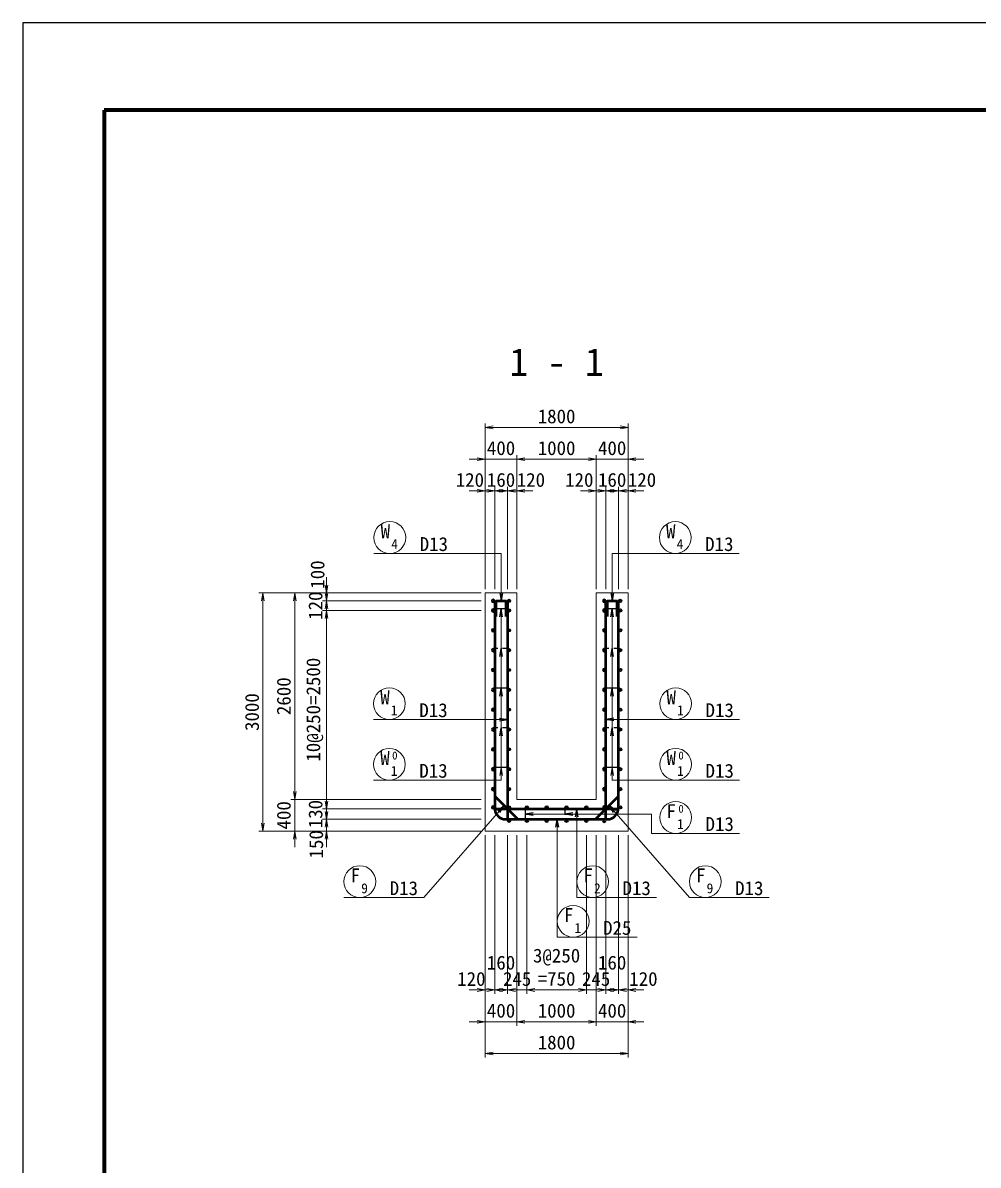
# Model space of a CAD drawing. Header units: millimetres. Extents: x 222124 to 348274, y -62968 to -33268.
# Drawn here: x 222124 to 234162, y -47654 to -33268 of the extents above; entities that cross this region are included whole.
import ezdxf
from ezdxf.enums import TextEntityAlignment as Align

# ---------------------------------------------------------------- set-up
doc = ezdxf.new("R2010")
doc.units = ezdxf.units.MM
doc.header["$LTSCALE"] = 50
doc.header["$PDSIZE"] = 300
doc.linetypes.add('DASHED2', pattern=[0.375, 0.25, -0.125])
doc.linetypes.add('SXF_跳び破線', pattern=[12, 6, -6])
doc.layers.get('Defpoints').update_dxf_attribs({"color": 191})
for name, color, linetype, lineweight in [('D-BGD', 7, 'Continuous', 13), ('D-STR', 1, 'Continuous', 50), ('D-STR-DIM', 7, 'Continuous', 13), ('D-STR-HTXT', 7, 'Continuous', 13), ('D-STR-STR2 @ 1', 7, 'Continuous', 25), ('D-STR-STR3', 1, 'Continuous', 25), ('D-STR-STR5', 7, 'Continuous', 25), ('D-STR-TXT', 7, 'Continuous', 13), ('D-TTL', 2, 'Continuous', 140)]:
    doc.layers.add(name, color=color, linetype=linetype, lineweight=lineweight)
doc.styles.add('YOKO_GOTHIC', font='MS Gothic.ttf')
doc.dimstyles.new('S50', dxfattribs={"dimscale": 50, "dimtxt": 3.5, "dimasz": 2, "dimexe": 1, "dimexo": 1, "dimgap": 1, "dimtad": 1, "dimdec": 0, "dimzin": 1, "dimdsep": 46, "dimtxsty": 'YOKO_GOTHIC', "dimblk": 'OPEN', "dimcen": 0, "dimclrd": 256, "dimclre": 256, "dimclrt": 256, "dimaunit": 1, "dimadec": 3, "dimazin": 0, "dimtfac": 1, "dimtdec": 0, "dimtix": 1, "dimtmove": 2, "dimatfit": 3, "dimldrblk": 'OPEN', "dimfxl": 1, "dimlwd": -1, "dimlwe": -1, "dimarcsym": 0})

# ---------------------------------------------------------------- blocks, each defined once
blk = doc.blocks.new('a')
at = {"layer": 'D-STR-STR3'}
for radius in [20, 10]:
    blk.add_circle((0, 0), radius, dxfattribs=at)
blk = doc.blocks.new('_Open')
at = {"color": 0, "linetype": 'ByBlock', "lineweight": -2}
for p, q in [((-1, 0.17), (0, 0)), ((-1, -0.17), (0, 0)), ((0, 0), (-1, 0))]:
    blk.add_line(p, q, dxfattribs=at)
blk = doc.blocks.new('*D1896')
at = {"layer": 'D-STR-DIM', "ltscale": 1500, "transparency": 16777216}
for p, q in [((228070, -43498), (228070, -45498)), ((228230, -43498), (228230, -45498)), ((227970, -45448), (227870, -45448)), ((228070, -45448), (228230, -45448)), ((228330, -45448), (228430, -45448))]:
    blk.add_line(p, q, dxfattribs=at)
at = {"layer": 'Defpoints', "color": 0, "ltscale": 1500, "transparency": 16777216}
for p in [(228070, -43448), (228230, -43448), (228230, -45448)]:
    blk.add_point(p, dxfattribs=at)
at = {"layer": 'D-STR-DIM', "ltscale": 1500, "transparency": 16777216, "xscale": 100, "yscale": 100, "zscale": 100}
blk.add_blockref('_Open', (228070, -45448), dxfattribs=at)
at = {"layer": 'D-STR-DIM', "ltscale": 1500, "transparency": 16777216, "xscale": 100, "yscale": 100, "zscale": 100, "rotation": 180}
blk.add_blockref('_Open', (228230, -45448), dxfattribs=at)
at = {"layer": 'D-STR-DIM', "ltscale": 1500, "transparency": 16777216, "insert": (228150, -45105), "char_height": 175, "attachment_point": 5, "style": 'YOKO_GOTHIC'}
blk.add_mtext('160', dxfattribs=at)
blk = doc.blocks.new('*D1897')
at = {"layer": 'D-STR-DIM', "ltscale": 1500, "transparency": 16777216}
for p, q in [((228230, -43498), (228230, -45498)), ((228475, -43498), (228475, -45498)), ((228130, -45448), (228030, -45448)), ((228230, -45448), (228475, -45448)), ((228575, -45448), (228675, -45448))]:
    blk.add_line(p, q, dxfattribs=at)
at = {"layer": 'Defpoints', "color": 0, "ltscale": 1500, "transparency": 16777216}
for p in [(228230, -43448), (228475, -43448), (228475, -45448)]:
    blk.add_point(p, dxfattribs=at)
at = {"layer": 'D-STR-DIM', "ltscale": 1500, "transparency": 16777216, "xscale": 100, "yscale": 100, "zscale": 100}
blk.add_blockref('_Open', (228230, -45448), dxfattribs=at)
at = {"layer": 'D-STR-DIM', "ltscale": 1500, "transparency": 16777216, "xscale": 100, "yscale": 100, "zscale": 100, "rotation": 180}
blk.add_blockref('_Open', (228475, -45448), dxfattribs=at)
at = {"layer": 'D-STR-DIM', "ltscale": 1500, "transparency": 16777216, "insert": (228353, -45310), "char_height": 175, "attachment_point": 5, "style": 'YOKO_GOTHIC'}
blk.add_mtext('245', dxfattribs=at)
blk = doc.blocks.new('*D1898')
at = {"layer": 'D-STR-DIM', "ltscale": 1500, "transparency": 16777216}
for p, q in [((228475, -43498), (228475, -45498)), ((229225, -43498), (229225, -45498)), ((228575, -45448), (229125, -45448))]:
    blk.add_line(p, q, dxfattribs=at)
at = {"layer": 'Defpoints', "color": 0, "ltscale": 1500, "transparency": 16777216}
for p in [(228475, -43448), (229225, -43448), (229225, -45448)]:
    blk.add_point(p, dxfattribs=at)
at = {"layer": 'D-STR-DIM', "ltscale": 1500, "transparency": 16777216, "xscale": 100, "yscale": 100, "zscale": 100, "rotation": 180}
blk.add_blockref('_Open', (228475, -45448), dxfattribs=at)
at = {"layer": 'D-STR-DIM', "ltscale": 1500, "transparency": 16777216, "xscale": 100, "yscale": 100, "zscale": 100}
blk.add_blockref('_Open', (229225, -45448), dxfattribs=at)
at = {"layer": 'D-STR-DIM', "ltscale": 1500, "transparency": 16777216, "insert": (228850, -45162), "char_height": 175, "attachment_point": 5, "style": 'YOKO_GOTHIC'}
blk.add_mtext('{\\C7;3@250\\P=}750', dxfattribs=at)
blk = doc.blocks.new('*D1899')
at = {"layer": 'D-STR-DIM', "ltscale": 1500, "transparency": 16777216}
for p, q in [((229225, -43498), (229225, -45498)), ((229470, -43498), (229470, -45498)), ((229125, -45448), (229025, -45448)), ((229225, -45448), (229470, -45448)), ((229570, -45448), (229670, -45448))]:
    blk.add_line(p, q, dxfattribs=at)
at = {"layer": 'Defpoints', "color": 0, "ltscale": 1500, "transparency": 16777216}
for p in [(229225, -43448), (229470, -43448), (229470, -45448)]:
    blk.add_point(p, dxfattribs=at)
at = {"layer": 'D-STR-DIM', "ltscale": 1500, "transparency": 16777216, "xscale": 100, "yscale": 100, "zscale": 100}
blk.add_blockref('_Open', (229225, -45448), dxfattribs=at)
at = {"layer": 'D-STR-DIM', "ltscale": 1500, "transparency": 16777216, "xscale": 100, "yscale": 100, "zscale": 100, "rotation": 180}
blk.add_blockref('_Open', (229470, -45448), dxfattribs=at)
at = {"layer": 'D-STR-DIM', "ltscale": 1500, "transparency": 16777216, "insert": (229348, -45310), "char_height": 175, "attachment_point": 5, "style": 'YOKO_GOTHIC'}
blk.add_mtext('245', dxfattribs=at)
blk = doc.blocks.new('*D1900')
at = {"layer": 'D-STR-DIM', "ltscale": 1500, "transparency": 16777216}
for p, q in [((229630, -43498), (229630, -45498)), ((229750, -43498), (229750, -45498)), ((229530, -45448), (229430, -45448)), ((229630, -45448), (229750, -45448)), ((229850, -45448), (229950, -45448))]:
    blk.add_line(p, q, dxfattribs=at)
at = {"layer": 'Defpoints', "color": 0, "ltscale": 1500, "transparency": 16777216}
for p in [(229630, -43448), (229750, -43448), (229750, -45448)]:
    blk.add_point(p, dxfattribs=at)
at = {"layer": 'D-STR-DIM', "ltscale": 1500, "transparency": 16777216, "xscale": 100, "yscale": 100, "zscale": 100}
blk.add_blockref('_Open', (229630, -45448), dxfattribs=at)
at = {"layer": 'D-STR-DIM', "ltscale": 1500, "transparency": 16777216, "xscale": 100, "yscale": 100, "zscale": 100, "rotation": 180}
blk.add_blockref('_Open', (229750, -45448), dxfattribs=at)
at = {"layer": 'D-STR-DIM', "ltscale": 1500, "transparency": 16777216, "insert": (229944, -45310), "char_height": 175, "attachment_point": 5, "style": 'YOKO_GOTHIC'}
blk.add_mtext('120', dxfattribs=at)
blk = doc.blocks.new('*D1901')
at = {"layer": 'D-STR-DIM', "transparency": 16777216}
for p, q in [((227950, -43498), (227950, -45498)), ((228070, -43498), (228070, -45498)), ((227850, -45448), (227750, -45448)), ((228070, -45448), (227950, -45448)), ((228170, -45448), (228270, -45448))]:
    blk.add_line(p, q, dxfattribs=at)
at = {"layer": 'Defpoints', "color": 0, "transparency": 16777216}
for p in [(227950, -43448), (228070, -43448), (227950, -45448)]:
    blk.add_point(p, dxfattribs=at)
at = {"layer": 'D-STR-DIM', "transparency": 16777216, "xscale": 100, "yscale": 100, "zscale": 100}
blk.add_blockref('_Open', (227950, -45448), dxfattribs=at)
at = {"layer": 'D-STR-DIM', "transparency": 16777216, "xscale": 100, "yscale": 100, "zscale": 100, "rotation": 180}
blk.add_blockref('_Open', (228070, -45448), dxfattribs=at)
at = {"layer": 'D-STR-DIM', "transparency": 16777216, "insert": (227776, -45310), "char_height": 175, "attachment_point": 5, "style": 'YOKO_GOTHIC'}
blk.add_mtext('120', dxfattribs=at)
blk = doc.blocks.new('*D1902')
at = {"layer": 'D-STR-DIM', "ltscale": 1500, "transparency": 16777216}
for p, q in [((229470, -43498), (229470, -45498)), ((229630, -43498), (229630, -45498)), ((229370, -45448), (229270, -45448)), ((229630, -45448), (229470, -45448)), ((229730, -45448), (229830, -45448))]:
    blk.add_line(p, q, dxfattribs=at)
at = {"layer": 'Defpoints', "color": 0, "ltscale": 1500, "transparency": 16777216}
for p in [(229470, -43448), (229630, -43448), (229470, -45448)]:
    blk.add_point(p, dxfattribs=at)
at = {"layer": 'D-STR-DIM', "ltscale": 1500, "transparency": 16777216, "xscale": 100, "yscale": 100, "zscale": 100}
blk.add_blockref('_Open', (229470, -45448), dxfattribs=at)
at = {"layer": 'D-STR-DIM', "ltscale": 1500, "transparency": 16777216, "xscale": 100, "yscale": 100, "zscale": 100, "rotation": 180}
blk.add_blockref('_Open', (229630, -45448), dxfattribs=at)
at = {"layer": 'D-STR-DIM', "ltscale": 1500, "transparency": 16777216, "insert": (229550, -45105), "char_height": 175, "attachment_point": 5, "style": 'YOKO_GOTHIC'}
blk.add_mtext('160', dxfattribs=at)
blk = doc.blocks.new('*D1903')
at = {"layer": 'D-STR-DIM', "ltscale": 1500, "transparency": 16777216}
for p, q in [((227950, -43498), (227950, -46298)), ((229750, -43498), (229750, -46298)), ((228050, -46248), (229650, -46248))]:
    blk.add_line(p, q, dxfattribs=at)
at = {"layer": 'Defpoints', "color": 0, "ltscale": 1500, "transparency": 16777216}
for p in [(227950, -43448), (229750, -43448), (229750, -46248)]:
    blk.add_point(p, dxfattribs=at)
at = {"layer": 'D-STR-DIM', "ltscale": 1500, "transparency": 16777216, "xscale": 100, "yscale": 100, "zscale": 100, "rotation": 180}
blk.add_blockref('_Open', (227950, -46248), dxfattribs=at)
at = {"layer": 'D-STR-DIM', "ltscale": 1500, "transparency": 16777216, "xscale": 100, "yscale": 100, "zscale": 100}
blk.add_blockref('_Open', (229750, -46248), dxfattribs=at)
at = {"layer": 'D-STR-DIM', "ltscale": 1500, "transparency": 16777216, "insert": (228850, -46110), "char_height": 175, "attachment_point": 5, "style": 'YOKO_GOTHIC'}
blk.add_mtext('1800', dxfattribs=at)
blk = doc.blocks.new('*D1904')
at = {"layer": 'D-STR-DIM', "ltscale": 1500, "transparency": 16777216}
for p, q in [((227950, -43498), (227950, -45898)), ((228350, -43498), (228350, -45898)), ((227850, -45848), (227750, -45848)), ((227950, -45848), (228350, -45848)), ((228450, -45848), (228550, -45848))]:
    blk.add_line(p, q, dxfattribs=at)
at = {"layer": 'Defpoints', "color": 0, "ltscale": 1500, "transparency": 16777216}
for p in [(227950, -43448), (228350, -43448), (228350, -45848)]:
    blk.add_point(p, dxfattribs=at)
at = {"layer": 'D-STR-DIM', "ltscale": 1500, "transparency": 16777216, "xscale": 100, "yscale": 100, "zscale": 100}
blk.add_blockref('_Open', (227950, -45848), dxfattribs=at)
at = {"layer": 'D-STR-DIM', "ltscale": 1500, "transparency": 16777216, "xscale": 100, "yscale": 100, "zscale": 100, "rotation": 180}
blk.add_blockref('_Open', (228350, -45848), dxfattribs=at)
at = {"layer": 'D-STR-DIM', "ltscale": 1500, "transparency": 16777216, "insert": (228150, -45710), "char_height": 175, "attachment_point": 5, "style": 'YOKO_GOTHIC'}
blk.add_mtext('400', dxfattribs=at)
blk = doc.blocks.new('*D1905')
at = {"layer": 'D-STR-DIM', "ltscale": 1500, "transparency": 16777216}
for p, q in [((228350, -43498), (228350, -45898)), ((229350, -43498), (229350, -45898)), ((228450, -45848), (229250, -45848))]:
    blk.add_line(p, q, dxfattribs=at)
at = {"layer": 'Defpoints', "color": 0, "ltscale": 1500, "transparency": 16777216}
for p in [(228350, -43448), (229350, -43448), (229350, -45848)]:
    blk.add_point(p, dxfattribs=at)
at = {"layer": 'D-STR-DIM', "ltscale": 1500, "transparency": 16777216, "xscale": 100, "yscale": 100, "zscale": 100, "rotation": 180}
blk.add_blockref('_Open', (228350, -45848), dxfattribs=at)
at = {"layer": 'D-STR-DIM', "ltscale": 1500, "transparency": 16777216, "xscale": 100, "yscale": 100, "zscale": 100}
blk.add_blockref('_Open', (229350, -45848), dxfattribs=at)
at = {"layer": 'D-STR-DIM', "ltscale": 1500, "transparency": 16777216, "insert": (228850, -45710), "char_height": 175, "attachment_point": 5, "style": 'YOKO_GOTHIC'}
blk.add_mtext('1000', dxfattribs=at)
blk = doc.blocks.new('*D1906')
at = {"layer": 'D-STR-DIM', "ltscale": 1500, "transparency": 16777216}
for p, q in [((229350, -43498), (229350, -45898)), ((229750, -43498), (229750, -45898)), ((229250, -45848), (229150, -45848)), ((229350, -45848), (229750, -45848)), ((229850, -45848), (229950, -45848))]:
    blk.add_line(p, q, dxfattribs=at)
at = {"layer": 'Defpoints', "color": 0, "ltscale": 1500, "transparency": 16777216}
for p in [(229350, -43448), (229750, -43448), (229750, -45848)]:
    blk.add_point(p, dxfattribs=at)
at = {"layer": 'D-STR-DIM', "ltscale": 1500, "transparency": 16777216, "xscale": 100, "yscale": 100, "zscale": 100}
blk.add_blockref('_Open', (229350, -45848), dxfattribs=at)
at = {"layer": 'D-STR-DIM', "ltscale": 1500, "transparency": 16777216, "xscale": 100, "yscale": 100, "zscale": 100, "rotation": 180}
blk.add_blockref('_Open', (229750, -45848), dxfattribs=at)
at = {"layer": 'D-STR-DIM', "ltscale": 1500, "transparency": 16777216, "insert": (229550, -45710), "char_height": 175, "attachment_point": 5, "style": 'YOKO_GOTHIC'}
blk.add_mtext('400', dxfattribs=at)
blk = doc.blocks.new('*D1907')
at = {"layer": 'D-STR-DIM', "ltscale": 1500, "transparency": 16777216}
for p, q in [((227900, -40448), (225100, -40448)), ((225150, -40548), (225150, -43348)), ((227900, -43448), (225100, -43448))]:
    blk.add_line(p, q, dxfattribs=at)
at = {"layer": 'Defpoints', "color": 0, "ltscale": 1500, "transparency": 16777216}
for p in [(227950, -40448), (225150, -43448), (227950, -43448)]:
    blk.add_point(p, dxfattribs=at)
at = {"layer": 'D-STR-DIM', "ltscale": 1500, "transparency": 16777216, "xscale": 100, "yscale": 100, "zscale": 100}
for p, rotation in [((225150, -40448), 90), ((225150, -43448), 270)]:
    blk.add_blockref('_Open', p, dxfattribs=dict(at, rotation=rotation))
at = {"layer": 'D-STR-DIM', "ltscale": 1500, "transparency": 16777216, "insert": (225013, -41948), "char_height": 175, "attachment_point": 5, "rotation": 90, "style": 'YOKO_GOTHIC'}
blk.add_mtext('3000', dxfattribs=at)
blk = doc.blocks.new('*D1908')
at = {"layer": 'D-STR-DIM', "ltscale": 1500, "transparency": 16777216}
for p, q in [((225550, -42948), (225550, -42848)), ((227900, -43048), (225500, -43048)), ((225550, -43048), (225550, -43448)), ((227900, -43448), (225500, -43448)), ((225550, -43548), (225550, -43648))]:
    blk.add_line(p, q, dxfattribs=at)
at = {"layer": 'Defpoints', "color": 0, "ltscale": 1500, "transparency": 16777216}
for p in [(227950, -43048), (225550, -43448), (227950, -43448)]:
    blk.add_point(p, dxfattribs=at)
at = {"layer": 'D-STR-DIM', "ltscale": 1500, "transparency": 16777216, "xscale": 100, "yscale": 100, "zscale": 100}
for p, rotation in [((225550, -43048), 270), ((225550, -43448), 90)]:
    blk.add_blockref('_Open', p, dxfattribs=dict(at, rotation=rotation))
at = {"layer": 'D-STR-DIM', "ltscale": 1500, "transparency": 16777216, "insert": (225413, -43248), "char_height": 175, "attachment_point": 5, "rotation": 90, "style": 'YOKO_GOTHIC'}
blk.add_mtext('400', dxfattribs=at)
blk = doc.blocks.new('*D1909')
at = {"layer": 'D-STR-DIM', "ltscale": 1500, "transparency": 16777216}
for p, q in [((227900, -40668), (225900, -40668)), ((225950, -40768), (225950, -43068)), ((227900, -43168), (225900, -43168))]:
    blk.add_line(p, q, dxfattribs=at)
at = {"layer": 'Defpoints', "color": 0, "ltscale": 1500, "transparency": 16777216}
for p in [(227950, -40668), (225950, -43168), (227950, -43168)]:
    blk.add_point(p, dxfattribs=at)
at = {"layer": 'D-STR-DIM', "ltscale": 1500, "transparency": 16777216, "xscale": 100, "yscale": 100, "zscale": 100}
for p, rotation in [((225950, -40668), 90), ((225950, -43168), 270)]:
    blk.add_blockref('_Open', p, dxfattribs=dict(at, rotation=rotation))
at = {"layer": 'D-STR-DIM', "ltscale": 1500, "transparency": 16777216, "insert": (225803, -41918), "char_height": 175, "attachment_point": 5, "rotation": 90, "style": 'YOKO_GOTHIC'}
blk.add_mtext('10@250=2500', dxfattribs=at)
blk = doc.blocks.new('*D1910')
at = {"layer": 'D-STR-DIM', "ltscale": 1500, "transparency": 16777216}
for p, q in [((225950, -43068), (225950, -42968)), ((227900, -43168), (225900, -43168)), ((227900, -43298), (225900, -43298)), ((225950, -43168), (225950, -43298)), ((225950, -43398), (225950, -43498))]:
    blk.add_line(p, q, dxfattribs=at)
at = {"layer": 'Defpoints', "color": 0, "ltscale": 1500, "transparency": 16777216}
for p in [(225950, -43298), (227950, -43168), (227950, -43298)]:
    blk.add_point(p, dxfattribs=at)
at = {"layer": 'D-STR-DIM', "ltscale": 1500, "transparency": 16777216, "xscale": 100, "yscale": 100, "zscale": 100}
for p, rotation in [((225950, -43168), 270), ((225950, -43298), 90)]:
    blk.add_blockref('_Open', p, dxfattribs=dict(at, rotation=rotation))
at = {"layer": 'D-STR-DIM', "ltscale": 1500, "transparency": 16777216, "insert": (225813, -43233), "char_height": 175, "attachment_point": 5, "rotation": 90, "style": 'YOKO_GOTHIC'}
blk.add_mtext('130', dxfattribs=at)
blk = doc.blocks.new('*D1911')
at = {"layer": 'D-STR-DIM', "ltscale": 1500, "transparency": 16777216}
for p, q in [((225950, -43198), (225950, -43098)), ((227900, -43298), (225900, -43298)), ((225950, -43298), (225950, -43448)), ((227900, -43448), (225900, -43448)), ((225950, -43548), (225950, -43648))]:
    blk.add_line(p, q, dxfattribs=at)
at = {"layer": 'Defpoints', "color": 0, "ltscale": 1500, "transparency": 16777216}
for p in [(227950, -43298), (225950, -43448), (227950, -43448)]:
    blk.add_point(p, dxfattribs=at)
at = {"layer": 'D-STR-DIM', "ltscale": 1500, "transparency": 16777216, "xscale": 100, "yscale": 100, "zscale": 100}
for p, rotation in [((225950, -43298), 270), ((225950, -43448), 90)]:
    blk.add_blockref('_Open', p, dxfattribs=dict(at, rotation=rotation))
at = {"layer": 'D-STR-DIM', "ltscale": 1500, "transparency": 16777216, "insert": (225821, -43613), "char_height": 175, "attachment_point": 5, "rotation": 90, "style": 'YOKO_GOTHIC'}
blk.add_mtext('150', dxfattribs=at)
blk = doc.blocks.new('*D1861')
at = {"layer": 'D-STR-DIM', "ltscale": 1500, "transparency": 16777216}
for p, q in [((227900, -40448), (225500, -40448)), ((225550, -40548), (225550, -42948)), ((227900, -43048), (225500, -43048))]:
    blk.add_line(p, q, dxfattribs=at)
at = {"layer": 'Defpoints', "color": 0, "ltscale": 1500, "transparency": 16777216}
for p in [(227950, -40448), (225550, -43048), (227950, -43048)]:
    blk.add_point(p, dxfattribs=at)
at = {"layer": 'D-STR-DIM', "ltscale": 1500, "transparency": 16777216, "xscale": 100, "yscale": 100, "zscale": 100}
for p, rotation in [((225550, -40448), 90), ((225550, -43048), 270)]:
    blk.add_blockref('_Open', p, dxfattribs=dict(at, rotation=rotation))
at = {"layer": 'D-STR-DIM', "ltscale": 1500, "transparency": 16777216, "insert": (225413, -41748), "char_height": 175, "attachment_point": 5, "rotation": 90, "style": 'YOKO_GOTHIC'}
blk.add_mtext('2600', dxfattribs=at)
blk = doc.blocks.new('*D1862')
at = {"layer": 'D-STR-DIM', "transparency": 16777216}
for p, q in [((225950, -40448), (225950, -40348)), ((227900, -40548), (225900, -40548)), ((225950, -40668), (225950, -40548)), ((227900, -40668), (225900, -40668)), ((225950, -40768), (225950, -40868))]:
    blk.add_line(p, q, dxfattribs=at)
at = {"layer": 'Defpoints', "color": 0, "transparency": 16777216}
for p in [(225950, -40548), (227950, -40548), (227950, -40668)]:
    blk.add_point(p, dxfattribs=at)
at = {"layer": 'D-STR-DIM', "transparency": 16777216, "xscale": 100, "yscale": 100, "zscale": 100}
for p, rotation in [((225950, -40548), 270), ((225950, -40668), 90)]:
    blk.add_blockref('_Open', p, dxfattribs=dict(at, rotation=rotation))
at = {"layer": 'D-STR-DIM', "transparency": 16777216, "insert": (225813, -40608), "char_height": 175, "attachment_point": 5, "rotation": 90, "style": 'YOKO_GOTHIC'}
blk.add_mtext('120', dxfattribs=at)
blk = doc.blocks.new('*D1863')
at = {"layer": 'D-STR-DIM', "transparency": 16777216}
for p, q in [((225950, -40348), (225950, -40248)), ((227900, -40448), (225900, -40448)), ((227900, -40548), (225900, -40548)), ((225950, -40548), (225950, -40448)), ((225950, -40648), (225950, -40748))]:
    blk.add_line(p, q, dxfattribs=at)
at = {"layer": 'Defpoints', "color": 0, "transparency": 16777216}
for p in [(225950, -40448), (227950, -40448), (227950, -40548)]:
    blk.add_point(p, dxfattribs=at)
at = {"layer": 'D-STR-DIM', "transparency": 16777216, "xscale": 100, "yscale": 100, "zscale": 100}
for p, rotation in [((225950, -40448), 270), ((225950, -40548), 90)]:
    blk.add_blockref('_Open', p, dxfattribs=dict(at, rotation=rotation))
at = {"layer": 'D-STR-DIM', "transparency": 16777216, "insert": (225838, -40216), "char_height": 175, "attachment_point": 5, "rotation": 90, "style": 'YOKO_GOTHIC'}
blk.add_mtext('100', dxfattribs=at)
blk = doc.blocks.new('*D1864')
at = {"layer": 'D-STR-DIM', "transparency": 16777216}
for p, q in [((227950, -40398), (227950, -38312)), ((228050, -38362), (229650, -38362)), ((229750, -40398), (229750, -38312))]:
    blk.add_line(p, q, dxfattribs=at)
at = {"layer": 'Defpoints', "color": 0, "transparency": 16777216}
for p in [(229750, -38362), (227950, -40448), (229750, -40448)]:
    blk.add_point(p, dxfattribs=at)
at = {"layer": 'D-STR-DIM', "transparency": 16777216, "xscale": 100, "yscale": 100, "zscale": 100, "rotation": 180}
blk.add_blockref('_Open', (227950, -38362), dxfattribs=at)
at = {"layer": 'D-STR-DIM', "transparency": 16777216, "xscale": 100, "yscale": 100, "zscale": 100}
blk.add_blockref('_Open', (229750, -38362), dxfattribs=at)
at = {"layer": 'D-STR-DIM', "transparency": 16777216, "insert": (228850, -38225), "char_height": 175, "attachment_point": 5, "style": 'YOKO_GOTHIC'}
blk.add_mtext('1800', dxfattribs=at)
blk = doc.blocks.new('*D1865')
at = {"layer": 'D-STR-DIM', "transparency": 16777216}
for p, q in [((227850, -38762), (227750, -38762)), ((227950, -40398), (227950, -38712)), ((227950, -38762), (228350, -38762)), ((228350, -40398), (228350, -38712)), ((228450, -38762), (228550, -38762))]:
    blk.add_line(p, q, dxfattribs=at)
at = {"layer": 'Defpoints', "color": 0, "transparency": 16777216}
for p in [(228350, -38762), (227950, -40448), (228350, -40448)]:
    blk.add_point(p, dxfattribs=at)
at = {"layer": 'D-STR-DIM', "transparency": 16777216, "xscale": 100, "yscale": 100, "zscale": 100}
blk.add_blockref('_Open', (227950, -38762), dxfattribs=at)
at = {"layer": 'D-STR-DIM', "transparency": 16777216, "xscale": 100, "yscale": 100, "zscale": 100, "rotation": 180}
blk.add_blockref('_Open', (228350, -38762), dxfattribs=at)
at = {"layer": 'D-STR-DIM', "transparency": 16777216, "insert": (228150, -38625), "char_height": 175, "attachment_point": 5, "style": 'YOKO_GOTHIC'}
blk.add_mtext('400', dxfattribs=at)
blk = doc.blocks.new('*D1866')
at = {"layer": 'D-STR-DIM', "transparency": 16777216}
for p, q in [((228350, -40398), (228350, -38712)), ((228450, -38762), (229250, -38762)), ((229350, -40398), (229350, -38712))]:
    blk.add_line(p, q, dxfattribs=at)
at = {"layer": 'Defpoints', "color": 0, "transparency": 16777216}
for p in [(229350, -38762), (228350, -40448), (229350, -40448)]:
    blk.add_point(p, dxfattribs=at)
at = {"layer": 'D-STR-DIM', "transparency": 16777216, "xscale": 100, "yscale": 100, "zscale": 100, "rotation": 180}
blk.add_blockref('_Open', (228350, -38762), dxfattribs=at)
at = {"layer": 'D-STR-DIM', "transparency": 16777216, "xscale": 100, "yscale": 100, "zscale": 100}
blk.add_blockref('_Open', (229350, -38762), dxfattribs=at)
at = {"layer": 'D-STR-DIM', "transparency": 16777216, "insert": (228850, -38625), "char_height": 175, "attachment_point": 5, "style": 'YOKO_GOTHIC'}
blk.add_mtext('1000', dxfattribs=at)
blk = doc.blocks.new('*D1867')
at = {"layer": 'D-STR-DIM', "transparency": 16777216}
for p, q in [((229250, -38762), (229150, -38762)), ((229350, -40398), (229350, -38712)), ((229350, -38762), (229750, -38762)), ((229750, -40398), (229750, -38712)), ((229850, -38762), (229950, -38762))]:
    blk.add_line(p, q, dxfattribs=at)
at = {"layer": 'Defpoints', "color": 0, "transparency": 16777216}
for p in [(229750, -38762), (229350, -40448), (229750, -40448)]:
    blk.add_point(p, dxfattribs=at)
at = {"layer": 'D-STR-DIM', "transparency": 16777216, "xscale": 100, "yscale": 100, "zscale": 100}
blk.add_blockref('_Open', (229350, -38762), dxfattribs=at)
at = {"layer": 'D-STR-DIM', "transparency": 16777216, "xscale": 100, "yscale": 100, "zscale": 100, "rotation": 180}
blk.add_blockref('_Open', (229750, -38762), dxfattribs=at)
at = {"layer": 'D-STR-DIM', "transparency": 16777216, "insert": (229550, -38625), "char_height": 175, "attachment_point": 5, "style": 'YOKO_GOTHIC'}
blk.add_mtext('400', dxfattribs=at)
blk = doc.blocks.new('*D1868')
at = {"layer": 'D-STR-DIM', "transparency": 16777216}
for p, q in [((227950, -40398), (227950, -39112)), ((228070, -40398), (228070, -39112)), ((227850, -39162), (227750, -39162)), ((227950, -39162), (228070, -39162)), ((228170, -39162), (228270, -39162))]:
    blk.add_line(p, q, dxfattribs=at)
at = {"layer": 'Defpoints', "color": 0, "transparency": 16777216}
for p in [(228070, -39162), (227950, -40448), (228070, -40448)]:
    blk.add_point(p, dxfattribs=at)
at = {"layer": 'D-STR-DIM', "transparency": 16777216, "xscale": 100, "yscale": 100, "zscale": 100}
blk.add_blockref('_Open', (227950, -39162), dxfattribs=at)
at = {"layer": 'D-STR-DIM', "transparency": 16777216, "xscale": 100, "yscale": 100, "zscale": 100, "rotation": 180}
blk.add_blockref('_Open', (228070, -39162), dxfattribs=at)
at = {"layer": 'D-STR-DIM', "transparency": 16777216, "insert": (227757, -39025), "char_height": 175, "attachment_point": 5, "style": 'YOKO_GOTHIC'}
blk.add_mtext('120', dxfattribs=at)
blk = doc.blocks.new('*D1869')
at = {"layer": 'D-STR-DIM', "transparency": 16777216}
for p, q in [((228070, -40398), (228070, -39112)), ((228230, -40398), (228230, -39112)), ((227970, -39162), (227870, -39162)), ((228070, -39162), (228230, -39162)), ((228330, -39162), (228430, -39162))]:
    blk.add_line(p, q, dxfattribs=at)
at = {"layer": 'Defpoints', "color": 0, "transparency": 16777216}
for p in [(228230, -39162), (228070, -40448), (228230, -40448)]:
    blk.add_point(p, dxfattribs=at)
at = {"layer": 'D-STR-DIM', "transparency": 16777216, "xscale": 100, "yscale": 100, "zscale": 100}
blk.add_blockref('_Open', (228070, -39162), dxfattribs=at)
at = {"layer": 'D-STR-DIM', "transparency": 16777216, "xscale": 100, "yscale": 100, "zscale": 100, "rotation": 180}
blk.add_blockref('_Open', (228230, -39162), dxfattribs=at)
at = {"layer": 'D-STR-DIM', "transparency": 16777216, "insert": (228150, -39025), "char_height": 175, "attachment_point": 5, "style": 'YOKO_GOTHIC'}
blk.add_mtext('160', dxfattribs=at)
blk = doc.blocks.new('*D1870')
at = {"layer": 'D-STR-DIM', "transparency": 16777216}
for p, q in [((228230, -40398), (228230, -39112)), ((228350, -40398), (228350, -39112)), ((228130, -39162), (228030, -39162)), ((228350, -39162), (228230, -39162)), ((228450, -39162), (228550, -39162))]:
    blk.add_line(p, q, dxfattribs=at)
at = {"layer": 'Defpoints', "color": 0, "transparency": 16777216}
for p in [(228230, -39162), (228230, -40448), (228350, -40448)]:
    blk.add_point(p, dxfattribs=at)
at = {"layer": 'D-STR-DIM', "transparency": 16777216, "xscale": 100, "yscale": 100, "zscale": 100}
blk.add_blockref('_Open', (228230, -39162), dxfattribs=at)
at = {"layer": 'D-STR-DIM', "transparency": 16777216, "xscale": 100, "yscale": 100, "zscale": 100, "rotation": 180}
blk.add_blockref('_Open', (228350, -39162), dxfattribs=at)
at = {"layer": 'D-STR-DIM', "transparency": 16777216, "insert": (228526, -39025), "char_height": 175, "attachment_point": 5, "style": 'YOKO_GOTHIC'}
blk.add_mtext('120', dxfattribs=at)
blk = doc.blocks.new('*D1871')
at = {"layer": 'D-STR-DIM', "transparency": 16777216}
for p, q in [((229630, -40398), (229630, -39112)), ((229750, -40398), (229750, -39112)), ((229530, -39162), (229430, -39162)), ((229750, -39162), (229630, -39162)), ((229850, -39162), (229950, -39162))]:
    blk.add_line(p, q, dxfattribs=at)
at = {"layer": 'Defpoints', "color": 0, "transparency": 16777216}
for p in [(229630, -39162), (229630, -40448), (229750, -40448)]:
    blk.add_point(p, dxfattribs=at)
at = {"layer": 'D-STR-DIM', "transparency": 16777216, "xscale": 100, "yscale": 100, "zscale": 100}
blk.add_blockref('_Open', (229630, -39162), dxfattribs=at)
at = {"layer": 'D-STR-DIM', "transparency": 16777216, "xscale": 100, "yscale": 100, "zscale": 100, "rotation": 180}
blk.add_blockref('_Open', (229750, -39162), dxfattribs=at)
at = {"layer": 'D-STR-DIM', "transparency": 16777216, "insert": (229926, -39025), "char_height": 175, "attachment_point": 5, "style": 'YOKO_GOTHIC'}
blk.add_mtext('120', dxfattribs=at)
blk = doc.blocks.new('*D1872')
at = {"layer": 'D-STR-DIM', "transparency": 16777216}
for p, q in [((229470, -40398), (229470, -39112)), ((229630, -40398), (229630, -39112)), ((229370, -39162), (229270, -39162)), ((229630, -39162), (229470, -39162)), ((229730, -39162), (229830, -39162))]:
    blk.add_line(p, q, dxfattribs=at)
at = {"layer": 'Defpoints', "color": 0, "transparency": 16777216}
for p in [(229470, -39162), (229470, -40448), (229630, -40448)]:
    blk.add_point(p, dxfattribs=at)
at = {"layer": 'D-STR-DIM', "transparency": 16777216, "xscale": 100, "yscale": 100, "zscale": 100}
blk.add_blockref('_Open', (229470, -39162), dxfattribs=at)
at = {"layer": 'D-STR-DIM', "transparency": 16777216, "xscale": 100, "yscale": 100, "zscale": 100, "rotation": 180}
blk.add_blockref('_Open', (229630, -39162), dxfattribs=at)
at = {"layer": 'D-STR-DIM', "transparency": 16777216, "insert": (229550, -39025), "char_height": 175, "attachment_point": 5, "style": 'YOKO_GOTHIC'}
blk.add_mtext('160', dxfattribs=at)
blk = doc.blocks.new('*D1873')
at = {"layer": 'D-STR-DIM', "transparency": 16777216}
for p, q in [((229350, -40398), (229350, -39112)), ((229470, -40398), (229470, -39112)), ((229250, -39162), (229150, -39162)), ((229350, -39162), (229470, -39162)), ((229570, -39162), (229670, -39162))]:
    blk.add_line(p, q, dxfattribs=at)
at = {"layer": 'Defpoints', "color": 0, "transparency": 16777216}
for p in [(229470, -39162), (229350, -40448), (229470, -40448)]:
    blk.add_point(p, dxfattribs=at)
at = {"layer": 'D-STR-DIM', "transparency": 16777216, "xscale": 100, "yscale": 100, "zscale": 100}
blk.add_blockref('_Open', (229350, -39162), dxfattribs=at)
at = {"layer": 'D-STR-DIM', "transparency": 16777216, "xscale": 100, "yscale": 100, "zscale": 100, "rotation": 180}
blk.add_blockref('_Open', (229470, -39162), dxfattribs=at)
at = {"layer": 'D-STR-DIM', "transparency": 16777216, "insert": (229136, -39025), "char_height": 175, "attachment_point": 5, "style": 'YOKO_GOTHIC'}
blk.add_mtext('120', dxfattribs=at)

msp = doc.modelspace()

# ---------------------------------------------------------------- linework, layer by layer
at = {"layer": 'D-BGD'}
msp.add_lwpolyline([(229750, -43447.7), (227950, -43447.7), (227950, -40447.7), (228350, -40447.7), (228350, -43047.7), (229350, -43047.7), (229350, -40447.7), (229750, -40447.7)], close=True, dxfattribs=at)
at = {"layer": 'D-STR'}
for p, q in [((228360, -43297.7), (228070, -43007.7)), ((229340, -43297.7), (229630, -43007.7))]:
    msp.add_line(p, q, dxfattribs=at)
msp.add_lwpolyline([(228070, -40547.7), (228070, -43157.7, 0.4142136), (228210, -43297.7), (229490, -43297.7, 0.4142136), (229630, -43157.7), (229630, -40547.7)], format="xyb", dxfattribs=at)
for points in [[(228090, -40742.7), (228090, -40547.7), (228210, -40547.7), (228210, -40742.7)], [(228230, -40547.7), (228230, -43297.7)], [(229470, -43297.7), (229470, -40547.7)], [(229490, -40742.7), (229490, -40547.7), (229610, -40547.7), (229610, -40742.7)], [(228070, -43167.7), (229630, -43167.7)]]:
    msp.add_lwpolyline(points, dxfattribs=at)
at = {"layer": 'D-STR-HTXT'}
for p, q in [((226548.5, -39949.8), (228150, -39949.8)), ((231151.6, -39949.8), (229550, -39949.8)), ((228150, -40647.7), (228150, -42805)), ((229550, -40647.7), (229550, -42805)), ((226543.5, -42041.7), (227550, -42041.7)), ((230150, -42041.7), (231156.6, -42041.7)), ((226543.5, -42805), (228150, -42805)), ((231156.6, -42805), (229550, -42805)), ((228455, -43232.7), (230046.3, -43232.7)), ((230046.3, -43232.7), (230046.3, -43475.6)), ((230046.3, -43475.6), (231156.6, -43475.6)), ((226170.5, -44283.2), (227177.1, -44283.2)), ((229104, -44283.2), (230110.5, -44283.2)), ((230523, -44283.2), (231529.6, -44283.2)), ((228859, -44783.2), (229865.6, -44783.2))]:
    msp.add_line(p, q, dxfattribs=at)
for centre in [(226748.5, -39749.8), (230345, -39749.8), (226743.5, -41841.7), (230350, -41841.7), (226743.5, -42605), (230350, -42605), (230350, -43275.6), (226370.5, -44083.2), (229304, -44083.2), (230723, -44083.2), (229059, -44583.2)]:
    msp.add_circle(centre, 200, dxfattribs=at)
at = {"layer": 'D-STR-STR5'}
for p, q in [((228230, -40647.7), (228070, -40647.7)), ((229630, -40647.7), (229470, -40647.7)), ((228230, -41647.7), (228070, -41647.7)), ((229630, -41647.7), (229470, -41647.7)), ((228230, -42647.7), (228070, -42647.7)), ((229630, -42647.7), (229470, -42647.7))]:
    msp.add_line(p, q, dxfattribs=at)
at = {"layer": 'D-STR-STR5', "linetype": 'SXF_跳び破線', "ltscale": 0.2}
for p, q in [((228230, -41147.7), (228070, -41147.7)), ((229630, -41147.7), (229470, -41147.7)), ((228230, -42147.7), (228070, -42147.7)), ((229630, -42147.7), (229470, -42147.7)), ((228955, -43167.7), (228955, -43297.7))]:
    msp.add_line(p, q, dxfattribs=at)
at = {"layer": 'D-STR-STR5', "linetype": 'DASHED2', "ltscale": 0.5}
msp.add_line((228455, -43167.7), (228455, -43297.7), dxfattribs=at)
at = {"layer": 'D-TTL'}
msp.add_lwpolyline([(223149.2, -34367.9), (223149.2, -61867.9), (263149.2, -61867.9), (263149.2, -34367.9)], close=True, dxfattribs=at)
at = {"layer": 'Defpoints', "color": 1}
msp.add_lwpolyline([(222124.2, -33267.9), (222124.2, -62967.9), (264174.2, -62967.9), (264174.2, -33267.9)], close=True, dxfattribs=at)

# ---------------------------------------------------------------- block references
at = {"layer": 'D-STR-HTXT', "yscale": 100, "zscale": 100}
for p, xscale, rotation in [((228150, -42647.7), 100, 90), ((229550, -42647.7), -100, 270)]:
    msp.add_blockref('_Open', p, dxfattribs=dict(at, xscale=xscale, rotation=rotation))
at = {"layer": 'D-STR-STR2 @ 1', "xscale": -1}
for p in [(228050, -40547.7), (229450, -40547.7), (228050, -40667.7), (229450, -40667.7), (228050, -40917.7), (229450, -40917.7), (228050, -41167.7), (229450, -41167.7), (228050, -41417.7), (229450, -41417.7), (228050, -41667.7), (229450, -41667.7), (228050, -41917.7), (229450, -41917.7), (228050, -42167.7), (229450, -42167.7), (228050, -42417.7), (229450, -42417.7), (228050, -42667.7), (229450, -42667.7), (228050, -42917.7), (229450, -42917.7), (228050, -43147.7), (229450, -43147.7), (229450, -43317.7)]:
    msp.add_blockref('a', p, dxfattribs=at)
at = {"layer": 'D-STR-STR2 @ 1'}
for p in [(228250, -40547.7), (229650, -40547.7), (228250, -40667.7), (229650, -40667.7), (228250, -40917.7), (229650, -40917.7), (228250, -41167.7), (229650, -41167.7), (228250, -41417.7), (229650, -41417.7), (228250, -41667.7), (229650, -41667.7), (228250, -41917.7), (229650, -41917.7), (228250, -42167.7), (229650, -42167.7), (228250, -42417.7), (229650, -42417.7), (228250, -42667.7), (229650, -42667.7), (228250, -42917.7), (229650, -42917.7), (228250, -43147.7), (228475, -43147.7), (228725, -43147.7), (228975, -43147.7), (229225, -43147.7), (229650, -43147.7), (228250, -43317.7), (228475, -43317.7), (228725, -43317.7), (228975, -43317.7), (229225, -43317.7)]:
    msp.add_blockref('a', p, dxfattribs=at)

# ---------------------------------------------------------------- texts
at = {"layer": 'D-STR-TXT', "style": 'YOKO_GOTHIC'}
for s, height, p in [('1 - 1', 350, (228850.5, -37714.7)), ('W', 175, (226692.2, -39758.1)), ('W', 175, (230288.7, -39758.1)), ('4', 125, (226807.9, -39895.9)), ('4', 125, (230404.4, -39895.9)), ('W', 175, (226687.2, -41850.1)), ('W', 175, (230293.8, -41850.1)), ('1', 125, (226802.9, -41987.9)), ('1', 125, (230409.4, -41987.9)), ('W', 175, (226687.2, -42613.3)), ('W', 175, (230293.8, -42613.3)), ('0', 100, (226811.6, -42544.8)), ('0', 100, (230418.2, -42544.8)), ('1', 125, (226802.9, -42751.1)), ('1', 125, (230409.4, -42751.1)), ('F', 175, (230293.8, -43283.9)), ('0', 100, (230418.2, -43215.4)), ('1', 125, (230409.4, -43421.7)), ('F', 175, (226314.2, -44091.5)), ('F', 175, (229247.7, -44091.5)), ('F', 175, (230666.7, -44091.5)), ('9', 125, (226429.9, -44229.3)), ('2', 125, (229363.4, -44229.3)), ('9', 125, (230782.4, -44229.3)), ('F', 175, (229002.7, -44591.5)), ('1', 125, (229118.4, -44729.3))]:
    msp.add_text(s, height=height, dxfattribs=at).set_placement(p, align=Align.CENTER)
for s, p in [('D13', (227125, -39919.8)), ('D13', (230721.5, -39919.8)), ('D13', (227120, -42011.7)), ('D13', (230726.6, -42011.7)), ('D13', (227120, -42775)), ('D13', (230726.6, -42775)), ('D13', (230726.6, -43445.6)), ('D13', (226747, -44253.2)), ('D13', (229680.5, -44253.2)), ('D13', (231099.5, -44253.2)), ('D25', (229435.5, -44753.2))]:
    msp.add_text(s, height=175, dxfattribs=at).set_placement(p)

# ---------------------------------------------------------------- dimensions: what is measured, and where the dimension line sits
at = {"layer": 'D-STR-DIM'}
for base, p1, p2, picture, middle in [((229750, -38362.3), (227950, -40447.7), (229750, -40447.7), '*D1864', (228850, -38224.8)), ((228350, -38762.3), (227950, -40447.7), (228350, -40447.7), '*D1865', (228150, -38624.8)), ((229350, -38762.3), (228350, -40447.7), (229350, -40447.7), '*D1866', (228850, -38624.8)), ((229750, -38762.3), (229350, -40447.7), (229750, -40447.7), '*D1867', (229550, -38624.8)), ((228230, -39162.3), (228070, -40447.7), (228230, -40447.7), '*D1869', (228150, -39024.8))]:
    dim = msp.add_linear_dim(base=base, p1=p1, p2=p2, dimstyle='S50', dxfattribs=at)
    dim.commit()
    dim.dimension.update_dxf_attribs({"geometry": picture, "text_midpoint": middle})
for base, p1, p2, picture, middle in [((228070, -39162.3), (227950, -40447.7), (228070, -40447.7), '*D1868', (227757.2, -39024.8)), ((229470, -39162.3), (229350, -40447.7), (229470, -40447.7), '*D1873', (229135.9, -39024.8)), ((227950, -45447.7), (228070, -43447.7), (227950, -43447.7), '*D1901', (227775.8, -45310.2))]:
    dim = msp.add_linear_dim(base=base, p1=p1, p2=p2, dimstyle='S50', dxfattribs=at)
    dim.commit()
    dim.dimension.update_dxf_attribs({"geometry": picture, "text_midpoint": middle, "dimtype": 160})
for base, p1, p2, angle, picture, middle in [((228230, -39162.3), (228350, -40447.7), (228230, -40447.7), 180, '*D1870', (228526.1, -39024.8)), ((229630, -39162.3), (229750, -40447.7), (229630, -40447.7), 180, '*D1871', (229926.1, -39024.8)), ((225950, -40447.7), (227950, -40547.7), (227950, -40447.7), 90, '*D1863', (225837.5, -40216.1))]:
    dim = msp.add_linear_dim(base=base, p1=p1, p2=p2, angle=angle, dimstyle='S50', dxfattribs=at)
    dim.commit()
    dim.dimension.update_dxf_attribs({"geometry": picture, "text_midpoint": middle, "dimtype": 160})
for base, p1, p2, angle, picture, middle in [((229470, -39162.3), (229630, -40447.7), (229470, -40447.7), 180, '*D1872', (229550, -39024.8)), ((225950, -40547.7), (227950, -40667.7), (227950, -40547.7), 90, '*D1862', (225812.5, -40607.7))]:
    dim = msp.add_linear_dim(base=base, p1=p1, p2=p2, angle=angle, dimstyle='S50', dxfattribs=at)
    dim.commit()
    dim.dimension.update_dxf_attribs({"geometry": picture, "text_midpoint": middle})
at = {"layer": 'D-STR-DIM', "ltscale": 1500}
for base, p1, p2, picture, middle in [((225150, -43447.7), (227950, -40447.7), (227950, -43447.7), '*D1907', (225012.5, -41947.7)), ((225550, -43047.7), (227950, -40447.7), (227950, -43047.7), '*D1861', (225412.5, -41747.7)), ((225550, -43447.7), (227950, -43047.7), (227950, -43447.7), '*D1908', (225412.5, -43247.7)), ((225950, -43297.7), (227950, -43167.7), (227950, -43297.7), '*D1910', (225812.5, -43232.7))]:
    dim = msp.add_linear_dim(base=base, p1=p1, p2=p2, angle=90, dimstyle='S50', dxfattribs=at)
    dim.commit()
    dim.dimension.update_dxf_attribs({"geometry": picture, "text_midpoint": middle})
dim = msp.add_linear_dim(base=(225950, -43167.7), p1=(227950, -40667.7), p2=(227950, -43167.7), angle=90, text='10@250=<>', dimstyle='S50', dxfattribs=at)
dim.commit()
dim.dimension.update_dxf_attribs({"geometry": '*D1909', "text_midpoint": (225803.2, -41917.7)})
for base, p1, p2, angle, picture, middle in [((225950, -43447.7), (227950, -43297.7), (227950, -43447.7), 90, '*D1911', (225820.9, -43613.1)), ((229470, -45447.7), (229630, -43447.7), (229470, -43447.7), 180, '*D1902', (229550, -45105.2))]:
    dim = msp.add_linear_dim(base=base, p1=p1, p2=p2, angle=angle, dimstyle='S50', dxfattribs=at)
    dim.commit()
    dim.dimension.update_dxf_attribs({"geometry": picture, "text_midpoint": middle, "dimtype": 160})
for base, p1, p2, picture, middle in [((228350, -45847.7), (227950, -43447.7), (228350, -43447.7), '*D1904', (228150, -45710.2)), ((229750, -46247.7), (227950, -43447.7), (229750, -43447.7), '*D1903', (228850, -46110.2)), ((228475, -45447.7), (228230, -43447.7), (228475, -43447.7), '*D1897', (228352.5, -45310.2)), ((229350, -45847.7), (228350, -43447.7), (229350, -43447.7), '*D1905', (228850, -45710.2)), ((229470, -45447.7), (229225, -43447.7), (229470, -43447.7), '*D1899', (229347.5, -45310.2)), ((229750, -45847.7), (229350, -43447.7), (229750, -43447.7), '*D1906', (229550, -45710.2))]:
    dim = msp.add_linear_dim(base=base, p1=p1, p2=p2, dimstyle='S50', dxfattribs=at)
    dim.commit()
    dim.dimension.update_dxf_attribs({"geometry": picture, "text_midpoint": middle})
for base, p1, p2, picture, middle in [((228230, -45447.7), (228070, -43447.7), (228230, -43447.7), '*D1896', (228150, -45105.2)), ((229750, -45447.7), (229630, -43447.7), (229750, -43447.7), '*D1900', (229943.5, -45310.2))]:
    dim = msp.add_linear_dim(base=base, p1=p1, p2=p2, dimstyle='S50', dxfattribs=at)
    dim.commit()
    dim.dimension.update_dxf_attribs({"geometry": picture, "text_midpoint": middle, "dimtype": 160})
dim = msp.add_linear_dim(base=(229225, -45447.7), p1=(228475, -43447.7), p2=(229225, -43447.7), text='{\\C7;3@250\\P=}<>', dimstyle='S50', dxfattribs=at)
dim.commit()
dim.dimension.update_dxf_attribs({"geometry": '*D1898', "text_midpoint": (228850, -45162.2)})

# ---------------------------------------------------------------- leaders
at = {"layer": 'D-STR-HTXT'}
for points in [[(228150, -40547.7), (228150, -39949.8)], [(229550, -40547.7), (229550, -39949.8)], [(228150, -40647.7), (228150, -41105.4)], [(229550, -40647.7), (229550, -41105.4)], [(228150, -41147.7), (228150, -41605.4)], [(229550, -41147.7), (229550, -41605.4)], [(228150, -41647.7), (228150, -42105.4)], [(229550, -41647.7), (229550, -42105.4)], [(228230, -42041.7), (227550, -42041.7)], [(228150, -42147.7), (228150, -42605.4)], [(229470, -42041.7), (230150, -42041.7)], [(229550, -42147.7), (229550, -42605.4)], [(228187.2, -43124.9), (227177.1, -44283.2)], [(229512.9, -43124.9), (230523, -44283.2)], [(228455, -43232.7), (228837.2, -43232.7)], [(228859, -43297.7), (228859, -44783.2)], [(228955, -43232.7), (229337.2, -43232.7)], [(229104, -43167.7), (229104, -44283.2)]]:
    msp.add_leader(points, dimstyle='S50', dxfattribs=at)

doc.saveas('drawing.dxf')
